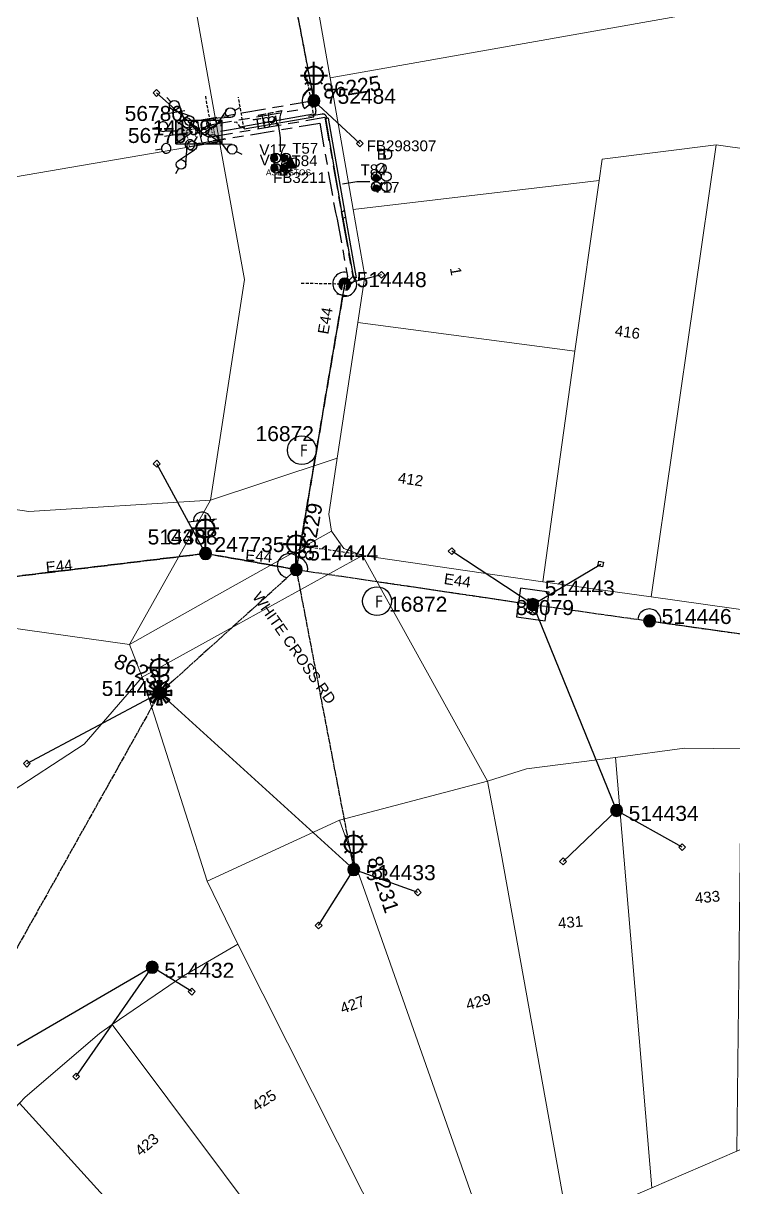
# Model space of a CAD drawing. Header units: metres. Extents: x 277939 to 278915, y 6271322 to 6272042.
# Drawn here: x 278322.4 to 278440.7, y 6271557.5 to 6271751.4 of the extents above; entities that cross this region are included whole.
import ezdxf
from ezdxf.enums import TextEntityAlignment as Align

# ---------------------------------------------------------------- set-up
doc = ezdxf.new("R2010")
doc.units = ezdxf.units.M
for name, pattern in [('Cable Exist OH', [1, 1, 0]), ('Cable Exist UG', [8.2, 4, -1.2, 1.8, -1.2]), ('DASHED', [0.75, 0.5, -0.25]), ('HIDDEN', [0.375, 0.25, -0.125]), ('HIDDEN2', [0.1875, 0.125, -0.0625])]:
    doc.linetypes.add(name, pattern=pattern)
doc.layers.get('0').update_dxf_attribs({"color": 6})
for name, color, linetype, lineweight in [('Cadastre Buildings_SP_EXT', 9, 'Continuous', 5), ('Cadastre Land Parcels_SP_EXT', 9, 'Continuous', 5), ('Cadastre Other Property_SP_EXT', 9, 'HIDDEN', 5), ('Cadastre Roads_SP_EXT', 9, 'Continuous', 5)]:
    doc.layers.add(name, color=color, linetype=linetype, lineweight=lineweight)
for name, color, linetype in [('Duct_SP_EXT', 7, 'Continuous'), ('Equip_HV_EXT', 7, 'Continuous'), ('Equip_LV_EXT', 7, 'Continuous'), ('Equip_SP_HV_EXT', 7, 'Continuous'), ('Equip_SP_SL_EXT', 7, 'Continuous'), ('Mains_HV_EXT', 7, 'Continuous'), ('Mains_LV_EXT', 7, 'Continuous'), ('Mains_SL_EXT', 7, 'Continuous'), ('OH_Details_SP_MISC', 7, 'Continuous'), ('Services_SP_EXT', 7, 'Continuous'), ('Sub_SP_EXT', 7, 'Continuous'), ('SupportsOH_SP_TR_HV_LV_SL_EXT', 7, 'Continuous'), ('Trench_SP_EXT', 7, 'Continuous')]:
    doc.layers.add(name, color=color, linetype=linetype)
doc.layers.add('UNKNOWN_FEATURES', color=1, linetype='DASHED', plot=False)
doc.styles.add('iecARIAL', font='arial.ttf', dxfattribs={"height": 2})
doc.styles.add('iecISOCP', font='isocp.shx')
doc.styles.add('iecNAME', font='times.ttf')
doc.styles.add('POLE_LABEL', font='arial.ttf')
doc.styles.get("Standard").update_dxf_attribs({"font": 'arial.ttf'})
doc.styles.add('SWITCH_LABEL', font='arial.ttf', dxfattribs={"height": 2.5})

# ---------------------------------------------------------------- blocks, each defined once
blk = doc.blocks.new('SUB_PLUGIN_EXT')
h = blk.add_hatch(color=256)
h.paths.add_polyline_path([(-3.84, -1.92), (-1.09, 0), (-3.84, 1.92)])
h.paths.add_polyline_path([(3.84, -1.92), (3.84, 1.92), (1.09, 0)])
for points in [[(-3.84, 1.92), (-1.09, 0), (-3.84, -1.92)], [(-3.84, -1.92), (3.84, -1.92), (3.84, 1.92), (-3.84, 1.92)], [(3.84, 1.92), (1.09, 0), (3.84, -1.92)]]:
    blk.add_lwpolyline(points, close=True)
at = {"insert": (-0.84, 0.79), "char_height": 1.6, "width": 3.1022, "attachment_point": 1}
blk.add_mtext('{\\Fisocp|c0;\\T0.8;PP}', dxfattribs=at)
for tag, height, flags, p in [('ASSET_NUM', 2.5, 8, (2, 2)), ('STREET_CODE', 0.2, 9, (1.5, 0)), ('CONSTRUCTED_VOLTAGE', 0.2, 9, (1.5, -0.2)), ('OPERATING_VOLTAGE', 0.2, 9, (1.5, -0.6)), ('ORIENTATION', 0.2, 9, (1.5, -0.8)), ('OWNED_BY', 0.2, 9, (1.5, -1)), ('OPERATED_BY', 0.2, 9, (1.5, -1.2)), ('SECONDARY_VOLTAGE', 0.2, 9, (1.5, -1.6)), ('STATE', 0.2, 9, (1.5, -1.8)), ('NO_PHASES', 0.2, 9, (1.5, -0.4)), ('MAINTAINED_BY', 0.2, 9, (1.5, -1.4)), ('PARENT', 0.2, 9, (1.5, -2)), ('SUBSTATION_TYPE', 0.2, 9, (1.5, -2.2)), ('STREETNAME', 0.2, 9, (1.5, -3)), ('SUBURB', 0.2, 9, (1.5, -3.2)), ('Z', 0.2, 1, (1.5, -3.6)), ('USAGE', 0.2, 9, (1.5, -2.4)), ('LEGEND', 0.2, 9, (1.5, -2.6)), ('LOCATION', 0.2, 9, (1.5, -2.8)), ('NOTES', 0.2, 9, (1.5, -3.4))]:
    blk.add_attdef(tag, text='', height=height, dxfattribs=dict(flags=flags)).set_placement(p, align=Align.MIDDLE_LEFT)
blk = doc.blocks.new('DUCT_EXT')
blk.add_circle((0, 0.8), 0.8)
at = {"flags": 1}
blk.add_attdef('Z', (0, 0), '', height=0.2, dxfattribs=at)
at = {"flags": 9}
for tag, p in [('DUCT_CODE', (0, 0)), ('XSECT_TYPE', (0, -0.2)), ('STATE', (0, -0.6)), ('FB_REFERENCE', (0, -0.4)), ('NOTES', (0, -0.8))]:
    blk.add_attdef(tag, text='', height=0.2, dxfattribs=at).set_placement(p, align=Align.MIDDLE_LEFT)
blk = doc.blocks.new('SL_LANTERN_EXT')
at = {"lineweight": 40}
for p, q in [((0, 1.97), (0, 6.47)), ((-2.25, 4.22), (2.25, 4.22)), ((-1.46, 5.68), (-1.06, 5.28)), ((1.46, 5.68), (1.06, 5.28)), ((-1.46, 2.76), (-1.06, 3.16)), ((0, 0), (0, 2.72)), ((1.46, 2.76), (1.06, 3.16))]:
    blk.add_line(p, q, dxfattribs=at)
blk.add_circle((0, 4.22), 1.5, dxfattribs=at)
at = {"style": 'iecARIAL', "flags": 8}
blk.add_attdef('ASSET_NUM', (1.5, 1.5), '', height=2.5, dxfattribs=at)
for tag, p, height, flags in [('OPERATING_VOLTAGE', (0.98, -1.65), 0.2, 9), ('ORIENTATION', (0.98, -1.85), 0.2, 9), ('OWNED_BY', (0.98, -2.05), 0.2, 9), ('CONSTRUCTED_VOLTAGE', (0.98, -0.65), 0.2, 9), ('CONTROL_TYPE', (0.98, -0.85), 0.2, 9), ('LANTERN_PURPOSE', (0.98, -1.05), 0.2, 9), ('LANTERN_TYPE', (0.98, -1.25), 0.2, 9), ('NO_PHASES', (0.98, -1.45), 0.2, 9), ('LNUMBER', (2.18, -3.25), 2.5, 8), ('STATE', (0.98, -2.25), 0.2, 9), ('USAGE', (0.98, -2.45), 0.2, 9), ('CEXIST', (0.98, -2.65), 0.2, 9), ('CNEW', (0.98, -2.85), 0.2, 9), ('CNUMBER', (0.98, -3.05), 0.2, 9), ('CREMOVE', (0.98, -3.25), 0.2, 9), ('CREPLACE', (0.98, -3.45), 0.2, 9), ('LKINGHEIGHT', (0.98, -3.65), 0.2, 9), ('LBRACKET', (0.98, -3.85), 0.2, 9), ('LBRACKETVOCAB', (0.98, -4.05), 0.2, 9), ('LCATEGORY', (0.98, -4.25), 0.2, 9), ('LCHARGE1', (0.98, -4.45), 0.2, 9), ('LCHARGE1PERCENT', (0.98, -4.65), 0.2, 9), ('LCHARGE2', (0.98, -4.85), 0.2, 9), ('LCHARGE2PERCENT', (0.98, -5.05), 0.2, 9), ('LCHARGE3', (0.98, -5.25), 0.2, 9), ('LCHARGE3PERCENT', (0.98, -5.45), 0.2, 9), ('LEXIST', (0.98, -5.65), 0.2, 9), ('LLAMP', (0.98, -5.85), 0.2, 9), ('LLAMPVOCAB', (0.98, -6.05), 0.2, 9), ('LMAST', (0.98, -6.25), 0.2, 9), ('LMASTVOCAB', (0.98, -6.45), 0.2, 9), ('LNEW', (0.98, -6.65), 0.2, 9), ('LANTNUMBER', (0.98, -6.85), 0.2, 9), ('LOUTREACH', (0.98, -7.25), 0.2, 9), ('LOUTREACHVOCAB', (0.98, -7.45), 0.2, 9), ('LRATECODE', (0.98, -7.65), 0.2, 9), ('LREMOVE', (0.98, -7.85), 0.2, 9), ('STREETNAME', (0.98, -9.25), 0.2, 9), ('SUBURB', (0.98, -9.45), 0.2, 1), ('LREPLACE', (0.98, -8.05), 0.2, 9), ('LTYPE', (0.98, -8.25), 0.2, 9), ('LTYPEVOCAB', (0.98, -8.45), 0.2, 9), ('LEGEND', (0.98, -8.65), 0.2, 9), ('LOCATION', (0.98, -8.85), 0.2, 9), ('NOTES', (0.98, -9.05), 0.2, 9)]:
    blk.add_attdef(tag, p, '', height=height, dxfattribs=dict(flags=flags))
blk = doc.blocks.new('SL_NIGHTWATCH_EXT')
at = {"lineweight": 40}
h = blk.add_hatch(color=256, dxfattribs=at)
h.paths.add_polyline_path([(0.39, 1.96, 0.098491), (-0.39, 1.96), (-0.2, 0.98, -0.098491), (0.19, 0.98)])
h.paths.add_polyline_path([(0.55, 0.83, -0.098491), (0.83, 0.56), (1.66, 1.11, 0.098491), (1.11, 1.66)])
h.paths.add_polyline_path([(0.98, 0.2, -0.098491), (0.98, -0.19), (1.96, -0.39, 0.098491), (1.96, 0.39)])
h.paths.add_polyline_path([(0.83, -0.55, -0.098491), (0.56, -0.83), (1.11, -1.66, 0.098491), (1.66, -1.11)])
h.paths.add_polyline_path([(-0.19, -0.98), (-0.39, -1.96, 0.098491), (0.39, -1.96), (0.2, -0.98, -0.098491)])
h.paths.add_polyline_path([(-0.83, -0.56), (-1.66, -1.11, 0.098491), (-1.11, -1.66), (-0.55, -0.83, -0.098491)])
h.paths.add_polyline_path([(-0.98, 0.19), (-1.96, 0.39, 0.098491), (-1.96, -0.39), (-0.98, -0.2, -0.098491)])
h.paths.add_polyline_path([(-1.11, 1.66, 0.098491), (-1.66, 1.11), (-0.83, 0.55, -0.098491), (-0.56, 0.83)])
for p, q in [((-1.16, 1.63), (-1.16, 1.63, 0)), ((-1.1, 1.64), (-1.1, 1.64, 0)), ((1.08, 1.63), (1.08, 1.63, 0)), ((-0.86, -0.57), (-0.86, -0.57, 0)), ((0.82, -0.57), (0.82, -0.57, 0)), ((1.13, -1.65), (1.13, -1.65, 0)), ((1.96, -0.37), (1.96, -0.37, 0))]:
    blk.add_line(p, q, dxfattribs=at)
for points in [[(-0.2, 0.98, -0.098491), (0.19, 0.98), (0.39, 1.96, 0.098491), (-0.39, 1.96)], [(-0.98, 0.19, 0.098491), (-0.98, -0.2), (-1.96, -0.39, -0.098491), (-1.96, 0.39)], [(-0.56, 0.83, 0.098491), (-0.83, 0.55), (-1.66, 1.11, -0.098491), (-1.11, 1.66)], [(0.83, 0.56), (1.66, 1.11, 0.098491), (1.11, 1.66), (0.55, 0.83, -0.098491)], [(0.98, -0.19), (1.96, -0.39, 0.098491), (1.96, 0.39), (0.98, 0.2, -0.098491)], [(-0.83, -0.56, 0.098491), (-0.55, -0.83), (-1.11, -1.66, -0.098491), (-1.66, -1.11)], [(0.2, -0.98), (0.39, -1.96, -0.098491), (-0.39, -1.96), (-0.19, -0.98, 0.098491)], [(0.56, -0.83), (1.11, -1.66, 0.098491), (1.66, -1.11), (0.83, -0.55, -0.098491)]]:
    blk.add_lwpolyline(points, format="xyb", close=True, dxfattribs=at)
blk.add_circle((0, 0), 1, dxfattribs=at)
blk = doc.blocks.new('CCP_EXT')
at = {"flags": 9}
for tag, p in [('STATE', (0, -1.8)), ('NOTES', (0, -2))]:
    blk.add_attdef(tag, text='', height=0.2, dxfattribs=at).set_placement(p, align=Align.MIDDLE_LEFT)
blk.add_wipeout([(0, 0.57), (0.57, 0), (0, -0.57), (-0.57, 0)])
blk.add_lwpolyline([(-0.57, 0), (0, 0.57), (0.57, 0), (0, -0.57), (-0.57, 0)])
at = {"flags": 1}
blk.add_attdef('Z', (0, 0), '', height=0.2, dxfattribs=at)
at = {"flags": 9}
for tag, p in [('CCP_TYPE', (0, 0)), ('CONSTRUCTED_VOLTAGE', (0, -0.2)), ('OPERATING_VOLTAGE', (0, -0.6)), ('ORIENTATION', (0, -0.8)), ('OWNED_BY', (0, -1)), ('NO_PHASES', (0, -0.4)), ('USAGE', (0, -1.2)), ('LEGEND', (0, -1.4)), ('LIFE_SUPPORT', (0, -1.6))]:
    blk.add_attdef(tag, text='', height=0.2, dxfattribs=at).set_placement(p, align=Align.MIDDLE_LEFT)
blk = doc.blocks.new('POLE_EXT')
blk.add_hatch(color=256).paths.add_polyline_path([(-1, 0, 1), (1, 0, 1)])
blk.add_lwpolyline([(-1, 0, 1), (1, 0, 1)], format="xyb", close=True)
for tag, height, flags, p in [('pNumber', 2.5, 8, (-17.84, 2.07)), ('OWNED_BY', 0.2, 9, (1.35, -0.4)), ('SPECIAL_USE', 0.2, 9, (1.35, -0.8)), ('STATE', 0.2, 9, (1.35, -1)), ('cLV', 0.2, 9, (1.35, -1.4)), ('hDepth', 0.2, 9, (1.35, -1.6)), ('hDia', 0.2, 9, (1.35, -1.8)), ('cHV', 0.2, 9, (1.35, -2)), ('PARENT', 0.2, 9, (1.35, -0.6)), ('USAGE', 0.2, 9, (1.35, -1.2)), ('cLinedev', 0.2, 9, (1.35, -3.4)), ('pExisting', 0.2, 9, (1.35, -3.8)), ('LBRACKET', 0.2, 9, (1.35, -2.2)), ('LExisting', 0.2, 9, (1.35, -2.4)), ('LANTNUMBER', 0.2, 9, (1.35, -2.6)), ('LOther', 0.2, 9, (1.35, -2.8)), ('LRemove', 0.2, 9, (1.35, -3)), ('LEGEND', 0.2, 9, (1.35, -3.2)), ('LOCATION', 0.2, 9, (1.35, -3.6)), ('pFooting', 0.2, 9, (1.35, -4.4)), ('pNew', 0.2, 9, (1.35, -4.6)), ('pRelocate', 0.2, 9, (1.35, -5)), ('pRemove', 0.2, 9, (1.35, -5.2)), ('pReplace', 0.2, 9, (1.35, -5.4)), ('pStay', 0.2, 9, (1.35, -5.6)), ('pType', 0.2, 9, (1.35, -5.8)), ('PFNUMBER', 0.2, 9, (1.35, -4)), ('NEWPFNUMBER', 0.2, 9, (1.35, -4.2)), ('cspan', 0.2, 9, (1.35, -6)), ('STREETNAME', 0.2, 9, (1.35, -6.2)), ('SUBURB', 0.2, 9, (1.35, -6.4)), ('OPERATED_BY', 0.2, 9, (1.36, -7.01)), ('NOTES', 0.2, 9, (1.35, -6.6)), ('MAINTAINED_BY', 0.2, 9, (1.36, -6.81))]:
    blk.add_attdef(tag, text='', height=height, dxfattribs=dict(flags=flags)).set_placement(p, align=Align.MIDDLE_LEFT)
at = {"style": 'POLE_LABEL'}
for tag, height, flags, p in [('ASSET_NUM', 2.5, 8, (2, 2)), ('STRUCTURE_PLANT_NUMBER', 0.2, 9, (1.35, 0.03)), ('STREET_CODE', 0.2, 9, (1.35, -0.2))]:
    blk.add_attdef(tag, text='', height=height, dxfattribs=dict(at, flags=flags)).set_placement(p, align=Align.MIDDLE_LEFT)
at = {"flags": 1}
blk.add_attdef('Z', (1.35, -7.33), '', height=0.2, dxfattribs=at)
blk = doc.blocks.new('WARNING_FEATURE_EXT')
h = blk.add_hatch(color=2)
h.dxf.hatch_style = 1
h.paths.add_polyline_path([(0, 1.99), (-0.99, 0), (1, 0)])
at = {"color": 18, "true_color": 0x000000}
blk.add_lwpolyline([(-0.99, 0), (0, 1.99), (1, 0)], close=True, dxfattribs=at)
at = {"color": 18, "true_color": 0x000000, "insert": (0, 0.87), "char_height": 1.5, "attachment_point": 5, "line_spacing_factor": 1.5, "style": 'iecNAME'}
blk.add_mtext_dynamic_manual_height_columns('!', width=1.5, gutter_width=4, heights=[0], dxfattribs=at)
at = {"color": 2, "flags": 1}
for tag, p in [('STATE', (1.19, 2.01)), ('HAZMAT_ID', (1.19, 0.72))]:
    blk.add_attdef(tag, p, '', height=0.8, dxfattribs=at)
at = {"color": 2}
blk.add_attdef('WARNING_TYPE', text='', height=1, dxfattribs=at).set_placement((-4.07, -1.22), (4.88, -1.22), align=Align.ALIGNED)
at = {"color": 2, "flags": 1}
blk.add_attdef('WARNING_DESC', text='', height=0.8, dxfattribs=at).set_placement((1.19, -0.56), align=Align.MIDDLE_CENTER)
blk = doc.blocks.new('LV_UG_DFUSE_CLOSED_EXT')
for points in [[(1, 0), (0, 0)], [(5.04, 0.73), (2.16, -0.72)], [(5.05, -0.71), (2.16, 0.72)], [(6.2, 0.01), (7.2, 0.01)]]:
    blk.add_lwpolyline(points)
for centre in [(1.8, 0), (5.4, 0.01)]:
    blk.add_circle(centre, 0.8)
at = {"flags": 9}
for tag, p in [('ACTUAL_STATUS', (0, 0)), ('CONSTRUCTED_VOLTAGE', (0, -0.2)), ('OPERATING_VOLTAGE', (0, -0.6)), ('ORIENTATION', (0, -0.8)), ('STATE', (0, -1)), ('SWITCH_TYPE', (0, -1.2)), ('NO_PHASES', (0, -0.4)), ('USAGE', (0, -1.4)), ('NOTES', (0, -1.6))]:
    blk.add_attdef(tag, text='', height=0.2, dxfattribs=at).set_placement(p, align=Align.MIDDLE_LEFT)
at = {"flags": 1}
blk.add_attdef('Z', (0, 0), '', height=0.2, dxfattribs=at)
blk = doc.blocks.new('HV_USL_CLOSED_EXT')
blk.add_line((2.4, 5.5), (-2.4, 5.5))
blk.add_lwpolyline([(1.44, 5.5, 0.414214), (0, 6.94, 0.414214), (-1.44, 5.5)], format="xyb")
for tag, height, flags, p in [('ASSET_NUM', 2.5, 8, (2, 2)), ('STREET_CODE', 0.2, 9, (1.5, 0)), ('ACTUAL_STATUS', 0.2, 9, (1.5, -0.2)), ('CONSTRUCTED_VOLTAGE', 0.2, 9, (1.5, -0.4)), ('OPERATING_VOLTAGE', 0.2, 9, (1.5, -0.8)), ('ORIENTATION', 0.2, 9, (1.5, -1)), ('OWNED_BY', 0.2, 9, (1.5, -1.2)), ('OPERATED_BY', 0.2, 9, (1.5, -1.4)), ('STATE', 0.2, 9, (1.5, -1.8)), ('SWITCH_TYPE', 0.2, 9, (1.5, -2)), ('NO_PHASES', 0.2, 9, (1.5, -0.6)), ('MAINTAINED_BY', 0.2, 9, (1.5, -1.6)), ('STREETNAME', 0.2, 9, (1.5, -2.8)), ('SUBURB', 0.2, 9, (1.5, -3)), ('Z', 0.2, 1, (1.5, -3.6)), ('USAGE', 0.2, 9, (1.5, -2.2)), ('LEGEND', 0.2, 9, (1.5, -2.4)), ('LOCATION', 0.2, 9, (1.5, -2.6)), ('NOTES', 0.2, 9, (1.5, -3.2)), ('LABEL_ALIGNMENT', 0.2, 9, (1.5, -3.4))]:
    blk.add_attdef(tag, text='', height=height, dxfattribs=dict(flags=flags)).set_placement(p, align=Align.MIDDLE_LEFT)
blk = doc.blocks.new('SWG_HOLEC_SU_EXT')
blk.add_line((1.8, -2), (5.8, -2))
for points in [[(1, 0), (0, 0)], [(6.6, 0), (7.6, 0)]]:
    blk.add_lwpolyline(points)
for points in [[(1.8, -0.8, 1), (1.8, 0.8, 1)], [(5.8, -0.8, 1), (5.8, 0.8, 1)]]:
    blk.add_lwpolyline(points, format="xyb", close=True)
at = {"style": 'SWITCH_LABEL', "flags": 8}
blk.add_attdef('ASSET_NUM', text='', height=2.5, rotation=179.9544, dxfattribs=at).set_placement((-2.4, 0), align=Align.MIDDLE_LEFT)
at = {"flags": 1}
blk.add_attdef('Z', (0, 0), '', height=0.2, dxfattribs=at)
at = {"flags": 9}
for tag, p in [('ACTUAL_STATUS', (0, -0.4)), ('CONSTRUCTED_VOLTAGE', (0, -0.6)), ('OPERATING_VOLTAGE', (0, -1)), ('ORIENTATION', (0, -1.2)), ('OWNED_BY', (0, -1.4)), ('STATE', (0, -1.8)), ('SWITCH_TYPE', (0, -2)), ('NO_PHASES', (0, -0.8)), ('PARENT', (0, -1.6)), ('STREETNAME', (0, -2.6)), ('SUBURB', (0, -2.8)), ('USAGE', (0, -2.2)), ('LOCATION', (0, -2.4)), ('NOTES', (0, -3))]:
    blk.add_attdef(tag, text='', height=0.2, dxfattribs=at).set_placement(p, align=Align.MIDDLE_LEFT)
at = {"style": 'SWITCH_LABEL', "flags": 9}
blk.add_attdef('STREET_CODE', text='', height=0.2, dxfattribs=at).set_placement((0, -0.2), align=Align.MIDDLE_LEFT)
blk = doc.blocks.new('HV_LOAD_BREAK_EXT')
blk.add_lwpolyline([(-2.4, -2.4), (2.4, -2.4), (2.4, 2.4), (-2.4, 2.4)], close=True)
at = {"insert": (-1.1, 0.99), "char_height": 2, "width": 2.9628, "attachment_point": 1}
blk.add_mtext('{\\Fisocp|c0;LB}', dxfattribs=at)
for tag, height, flags, p in [('ASSET_NUM', 2.5, 8, (2, 2)), ('STREET_CODE', 0.2, 9, (1.5, 0)), ('ACTUAL_STATUS', 0.2, 9, (1.5, -0.2)), ('CONSTRUCTED_VOLTAGE', 0.2, 9, (1.5, -0.4)), ('OPERATING_VOLTAGE', 0.2, 9, (1.5, -0.8)), ('ORIENTATION', 0.2, 9, (1.5, -1)), ('OWNED_BY', 0.2, 9, (1.5, -1.2)), ('OPERATED_BY', 0.2, 9, (1.5, -1.4)), ('STATE', 0.2, 9, (1.5, -1.8)), ('SWITCH_TYPE', 0.2, 9, (1.5, -2)), ('NO_PHASES', 0.2, 9, (1.5, -0.6)), ('MAINTAINED_BY', 0.2, 9, (1.5, -1.6)), ('STREETNAME', 0.2, 9, (1.5, -2.8)), ('SUBURB', 0.2, 9, (1.5, -3)), ('Z', 0.2, 1, (1.5, -3.6)), ('USAGE', 0.2, 9, (1.5, -2.2)), ('LEGEND', 0.2, 9, (1.5, -2.4)), ('LOCATION', 0.2, 9, (1.5, -2.6)), ('NOTES', 0.2, 9, (1.5, -3.2)), ('LABEL_ALIGNMENT', 0.2, 9, (1.5, -3.4))]:
    blk.add_attdef(tag, text='', height=height, dxfattribs=dict(flags=flags)).set_placement(p, align=Align.MIDDLE_LEFT)
blk = doc.blocks.new('End Shackle_EXT')
at = {"flags": 9}
for tag, p in [('USAGE', (0, -1.4)), ('NOTES', (0, -1.6))]:
    blk.add_attdef(tag, text='', height=0.2, dxfattribs=at).set_placement(p, align=Align.MIDDLE_LEFT)
blk.add_wipeout([(0, 0.25), (1.81, 0.25), (1.82, -0.25), (0, -0.25)])
blk.add_line((1.81, -1), (1.81, 1))
at = {"flags": 1}
blk.add_attdef('Z', (0, 0), '', height=0.2, dxfattribs=at)
at = {"flags": 9}
for tag, p in [('CONNECTOR_TYPE', (0, 0)), ('CONSTRUCTED_VOLTAGE', (0, -0.2)), ('OPERATING_VOLTAGE', (0, -0.6)), ('ORIENTATION', (0, -0.8)), ('OWNED_BY', (0, -1)), ('STATE', (0, -1.2)), ('NO_PHASES', (0, -0.4))]:
    blk.add_attdef(tag, text='', height=0.2, dxfattribs=at).set_placement(p, align=Align.MIDDLE_LEFT)
blk = doc.blocks.new('FAULT_INDICATOR_MANUAL_EXT')
blk.add_circle((0, 0), 2.4)
at = {"insert": (-0.28, 0.92), "char_height": 2, "width": 1.2998, "attachment_point": 1, "style": 'iecISOCP'}
blk.add_mtext('F', dxfattribs=at)
for tag, height, flags, p in [('ASSET_NUM', 2.5, 8, (2, 2)), ('STREET_CODE', 0.2, 9, (1.5, 0)), ('CONSTRUCTED_VOLTAGE', 0.2, 9, (1.5, -0.2)), ('OPERATING_VOLTAGE', 0.2, 9, (1.5, -0.8)), ('ORIENTATION', 0.2, 9, (1.5, -1)), ('OWNED_BY', 0.2, 9, (1.5, -1.2)), ('STATE', 0.2, 9, (1.5, -1.4)), ('FLITE_NUMBER', 0.2, 9, (1.5, -0.4)), ('USAGE', 0.2, 9, (1.5, -1.6)), ('LEGEND', 0.2, 9, (1.5, -1.8)), ('LOCATION', 0.2, 9, (1.5, -2)), ('INDICATOR_TYPE', 0.2, 9, (1.5, -0.6)), ('STREETNAME', 0.2, 9, (1.5, -2.2)), ('SUBURB', 0.2, 9, (1.5, -2.4)), ('Z', 0.2, 1, (1.5, -2.8)), ('NOTES', 0.2, 9, (1.5, -2.6))]:
    blk.add_attdef(tag, text='', height=height, dxfattribs=dict(flags=flags)).set_placement(p, align=Align.MIDDLE_LEFT)
blk = doc.blocks.new('CABLE_LARGE_EXT')
h = blk.add_hatch(color=256)
edge = h.paths.add_edge_path()
edge.add_arc((0, 0.55), 0.55, 0, 360)
blk.add_circle((0, 0.55), 0.55)
at = {"flags": 1}
blk.add_attdef('Z', (0, 0), '', height=0.2, dxfattribs=at)
at = {"flags": 9}
for tag, p in [('COND_CODE', (0, 0)), ('STATE', (0, -0.4)), ('XSECT_SIZE', (0, -0.6)), ('FB_REFERENCE', (0, -0.2)), ('NOTES', (0, -0.8))]:
    blk.add_attdef(tag, text='', height=0.2, dxfattribs=at).set_placement(p, align=Align.MIDDLE_LEFT)

msp = doc.modelspace()

# ---------------------------------------------------------------- linework, layer by layer
at = {"layer": 'Cadastre Buildings_SP_EXT', "linetype": 'Continuous'}
msp.add_lwpolyline([(278430.46, 6271770.52), (278427.39, 6271788.36), (278367.27, 6271778.23), (278370.43, 6271760.13), (278373.53, 6271742.38), (278433.7, 6271753.01), (278430.46, 6271770.52)], close=True, dxfattribs=at)
at = {"layer": 'Cadastre Land Parcels_SP_EXT', "linetype": 'Continuous'}
for points in [[(278522.26, 6271720.48), (278525.03, 6271787.94), (278430.46, 6271770.52), (278433.7, 6271753.01), (278373.53, 6271742.38), (278377.34, 6271720.43), (278418.29, 6271725.25), (278418.79, 6271728.81), (278437.75, 6271731.21), (278455.81, 6271728.67), (278465.88, 6271727.23), (278486.04, 6271724.28), (278504.18, 6271722.42), (278522.26, 6271720.48)], [(278353.6, 6271672.05), (278359.27, 6271708.78), (278355.1, 6271731.73), (278260.29, 6271715.42), (278267.17, 6271678.46), (278323.33, 6271670.12), (278353.6, 6271672.05)], [(278437.75, 6271731.21), (278418.79, 6271728.81), (278418.29, 6271725.25), (278414.24, 6271696.83), (278408.91, 6271658.44), (278426.97, 6271655.9), (278437.75, 6271731.21)], [(278465.88, 6271727.23), (278455.81, 6271728.67), (278437.75, 6271731.21), (278426.97, 6271655.9), (278445.06, 6271653.36), (278454.81, 6271651.99), (278465.88, 6271727.23)], [(278414.24, 6271696.83), (278418.29, 6271725.25), (278377.34, 6271720.43), (278379.29, 6271709.32), (278378.11, 6271701.62), (278414.24, 6271696.83)], [(278414.24, 6271696.83), (278378.11, 6271701.62), (278374.71, 6271679.01), (278373.31, 6271669.69), (278373.73, 6271666.86), (278375.78, 6271663.98), (278378.89, 6271662.81), (278408.91, 6271658.44), (278414.24, 6271696.83)], [(278342.2, 6271642.54), (278340.11, 6271647.99), (278278.09, 6271656.7), (278272.78, 6271650.55), (278311.77, 6271616.91), (278319.32, 6271622.72), (278332.57, 6271631.38), (278342.2, 6271642.54)], [(278441.19, 6271563.58), (278441.84, 6271617.34), (278442.26, 6271630.61), (278432.51, 6271630.72), (278421.04, 6271629.19), (278427.09, 6271557.51), (278441.19, 6271563.58)], [(278427.09, 6271557.51), (278421.04, 6271629.19), (278406.22, 6271627.26), (278399.72, 6271625.23), (278401.96, 6271613.25), (278413.08, 6271551.49), (278427.09, 6271557.51)], [(278404.91, 6271547.97), (278413.08, 6271551.49), (278401.96, 6271613.25), (278399.72, 6271625.23), (278375.06, 6271618.74), (278379.32, 6271606.76), (278400.66, 6271546.17), (278404.91, 6271547.97)], [(278400.66, 6271546.17), (278379.32, 6271606.76), (278375.06, 6271618.74), (278353.03, 6271608.59), (278358.17, 6271598.1), (278387.18, 6271540.37), (278400.66, 6271546.17)], [(278387.18, 6271540.37), (278358.17, 6271598.1), (278349.08, 6271592.79), (278337.21, 6271584.68), (278374.49, 6271534.94), (278387.18, 6271540.37)], [(278374.49, 6271534.94), (278337.21, 6271584.68), (278335.11, 6271583.21), (278322.74, 6271572.61), (278321.8, 6271571.62), (278360.49, 6271528.91), (278374.49, 6271534.94)], [(278360.49, 6271528.91), (278321.8, 6271571.62), (278307.59, 6271556.5), (278346.17, 6271522.71), (278360.49, 6271528.91)]]:
    msp.add_lwpolyline(points, close=True, dxfattribs=at)
for points in [[(278260.29, 6271715.42), (278355.1, 6271731.73), (278346.83, 6271778.14)], [(278486.83, 6271507.11), (278455.42, 6271569.7), (278441.19, 6271563.58), (278427.09, 6271557.51)]]:
    msp.add_lwpolyline(points, dxfattribs=at)
at = {"layer": 'Cadastre Other Property_SP_EXT', "linetype": 'HIDDEN2'}
msp.add_lwpolyline([(278354.34, 6271732.68), (278354.03, 6271734.4), (278349.6, 6271733.61), (278350.08, 6271730.9), (278355.13, 6271731.8), (278354.96, 6271732.78), (278354.34, 6271732.68)], close=True, dxfattribs=at)
at = {"layer": 'Cadastre Roads_SP_EXT', "linetype": 'Continuous'}
msp.add_lwpolyline([(278378.89, 6271662.81), (278375.78, 6271663.98), (278373.73, 6271666.86), (278354.61, 6271656.12), (278340.11, 6271647.99), (278342.2, 6271642.54), (278358, 6271651.27), (278378.89, 6271662.81)], close=True, dxfattribs=at)
at = {"layer": 'Duct_SP_EXT'}
for p, q in [((278359.13, 6271734.33), (278370.72, 6271736.36)), ((278359.22, 6271733.85), (278370.8, 6271735.89)), ((278370.72, 6271736.36), (278370.76, 6271736.12)), ((278370.8, 6271735.89), (278370.76, 6271736.12)), ((278372.74, 6271735.58), (278372.97, 6271735.62)), ((278372.74, 6271735.58), (278375.42, 6271720.1)), ((278373.21, 6271735.67), (278372.97, 6271735.62)), ((278373.21, 6271735.67), (278375.9, 6271720.18)), ((278359.13, 6271734.33), (278359.18, 6271734.09)), ((278359.22, 6271733.85), (278359.18, 6271734.09)), ((278375.42, 6271720.1), (278375.66, 6271720.14)), ((278375.42, 6271720.1), (278375.62, 6271718.99)), ((278375.9, 6271720.18), (278375.66, 6271720.14)), ((278375.9, 6271720.18), (278376.09, 6271719.08)), ((278375.62, 6271718.99), (278375.86, 6271719.03)), ((278375.62, 6271718.99), (278375.86, 6271719.03)), ((278375.62, 6271718.99), (278375.62, 6271718.99)), ((278376.09, 6271719.08), (278375.86, 6271719.03)), ((278376.09, 6271719.08), (278375.86, 6271719.03)), ((278376.09, 6271719.08), (278376.09, 6271719.08))]:
    msp.add_line(p, q, dxfattribs=at)
for points in [[(278365.24, 6271730.05), (278365.24, 6271732.38), (278364.92, 6271734.62)], [(278380.12, 6271725.03), (278377.95, 6271725.03), (278375.56, 6271724.65)]]:
    msp.add_lwpolyline(points, dxfattribs=at)
at = {"layer": 'Mains_HV_EXT', "linetype": 'Cable Exist OH'}
for points in [[(278363.4, 6271777.21), (278370.81, 6271738.54)], [(278371.13, 6271679.71), (278367.87, 6271660.47)], [(278254.96, 6271664.09), (278303.79, 6271657.22), (278352.78, 6271663.14)], [(278352.78, 6271663.14), (278367.87, 6271660.47)], [(278367.87, 6271660.47), (278380.99, 6271658.53)], [(278380.99, 6271658.53), (278407.25, 6271654.64)], [(278407.25, 6271654.64), (278426.7, 6271651.9)], [(278426.7, 6271651.9), (278455.31, 6271647.88), (278493.28, 6271648.59)]]:
    msp.add_lwpolyline(points, dxfattribs=at)
at = {"layer": 'Mains_HV_EXT', "linetype": 'Continuous'}
for points in [[(278370.42, 6271740.56, 0.485928), (278369.05, 6271737.72)], [(278376.25, 6271709.95, 1.034865), (278375.63, 6271706.16)], [(278369.73, 6271660.2, 0.444166), (278368.2, 6271662.45)], [(278428.52, 6271651.64, 1.037123), (278424.72, 6271652.18)]]:
    msp.add_lwpolyline(points, format="xyb", dxfattribs=at)
at = {"layer": 'Mains_HV_EXT', "linetype": 'Cable Exist UG'}
msp.add_lwpolyline([(278370.81, 6271738.54), (278351.42, 6271735.18), (278351.69, 6271733.31)], dxfattribs=at)
at = {"layer": 'Mains_LV_EXT', "linetype": 'Cable Exist OH'}
for points in [[(278363.41, 6271777.15), (278370.81, 6271738.54)], [(278352.78, 6271663.14), (278303.79, 6271657.22)], [(278367.87, 6271660.47), (278352.78, 6271663.14)], [(278367.87, 6271660.47), (278345.13, 6271639.91)], [(278367.87, 6271660.47), (278407.25, 6271654.64)], [(278407.25, 6271654.64), (278426.7, 6271651.9), (278455.31, 6271647.88)]]:
    msp.add_lwpolyline(points, dxfattribs=at)
at = {"layer": 'Mains_LV_EXT', "linetype": 'Continuous'}
for points in [[(278370.46, 6271740.4, 0.540807), (278369.23, 6271737.26)], [(278375.6, 6271706.01, 0.712944), (278377.4, 6271709.36)], [(278368.2, 6271662.44, 1.408774), (278366.38, 6271659.13)]]:
    msp.add_lwpolyline(points, format="xyb", dxfattribs=at)
at = {"layer": 'Mains_LV_EXT', "linetype": 'Cable Exist UG'}
msp.add_lwpolyline([(278351.69, 6271733.31), (278353.18, 6271734.46), (278369.25, 6271737.24), (278370.81, 6271738.54)], dxfattribs=at)
at = {"layer": 'Mains_SL_EXT', "linetype": 'Cable Exist OH'}
for points in [[(278363.4, 6271777.21), (278370.81, 6271738.54)], [(278254.96, 6271664.09), (278303.79, 6271657.22), (278352.76, 6271663.14)], [(278352.76, 6271663.14), (278352.78, 6271663.14), (278367.87, 6271660.47)], [(278367.87, 6271660.47), (278345.13, 6271639.91)], [(278367.87, 6271660.47), (278377.44, 6271610.5)]]:
    msp.add_lwpolyline(points, dxfattribs=at)
at = {"layer": 'OH_Details_SP_MISC', "color": 7, "linetype": 'Continuous', "flags": 128}
msp.add_lwpolyline([(278426.7, 6271651.9), (278455.31, 6271647.88), (278493.28, 6271648.6), (278532.04, 6271643.99), (278568.62, 6271641.87)], dxfattribs=at)
at = {"layer": 'Services_SP_EXT'}
for points in [[(278407.25, 6271654.64), (278421.2, 6271620.36)], [(278377.44, 6271610.5), (278345.13, 6271639.91)]]:
    msp.add_lwpolyline(points, dxfattribs=at)
at = {"layer": 'Trench_SP_EXT', "linetype": 'Cable Exist UG'}
for points in [[(278370.89, 6271738.09), (278371.11, 6271736.79), (278371.11, 6271736.79, -0.408611), (278370.76, 6271736.12)], [(278370.76, 6271736.12), (278372.25, 6271736.35), (278372.25, 6271736.35, -0.364796), (278372.94, 6271735.76)], [(278377.62, 6271709.03, -0.388432), (278376.78, 6271708.04), (278376.78, 6271708.04), (278376.2, 6271708.06)]]:
    msp.add_lwpolyline(points, format="xyb", dxfattribs=at)
for points in [[(278369.93, 6271735.97), (278370.56, 6271736.08)], [(278351.9, 6271732.93), (278349.89, 6271735.04)], [(278359.18, 6271734.09), (278353.91, 6271733.2)]]:
    msp.add_lwpolyline(points, dxfattribs=at)
at = {"layer": 'UNKNOWN_FEATURES'}
for points in [[(278370.7, 6271736.55), (278369.78, 6271741.72), (278369.59, 6271742.7)], [(278352.74, 6271739.29), (278353.8, 6271733.33)], [(278359.06, 6271734.59), (278358.25, 6271739.12)], [(278355.16, 6271735.31), (278355.34, 6271734.3)], [(278359.06, 6271734.23), (278358.53, 6271734.16), (278357.98, 6271734.96), (278357.54, 6271734.91)], [(278354.04, 6271731.91), (278356.03, 6271732.25)], [(278378.89, 6271662.9), (278365.01, 6271664.92)]]:
    msp.add_lwpolyline(points, dxfattribs=at)

# ---------------------------------------------------------------- block references
at = {"layer": 'Duct_SP_EXT', "rotation": 271.206048777465}
for name, p in [('CABLE_LARGE_EXT', (278363.65, 6271728.99)), ('DUCT_EXT', (278363.65, 6271728.99)), ('CABLE_LARGE_EXT', (278365.34, 6271729.02)), ('DUCT_EXT', (278365.35, 6271729.02)), ('CABLE_LARGE_EXT', (278363.68, 6271727.29)), ('DUCT_EXT', (278363.68, 6271727.29)), ('CABLE_LARGE_EXT', (278365.38, 6271727.32)), ('DUCT_EXT', (278365.38, 6271727.32)), ('DUCT_EXT', (278366.77, 6271728.2))]:
    msp.add_blockref(name, p, dxfattribs=at)
at = {"layer": 'Duct_SP_EXT'}
ref = msp.add_blockref('WARNING_FEATURE_EXT', (278366.88, 6271727.32), dxfattribs=at)
ref.add_attrib('WARNING_TYPE', 'ASBESTOS', (278362.82, 6271726.11), dxfattribs={"layer": '0', "color": 2, "height": 1})
for name, p in [('DUCT_EXT', (278382.03, 6271726.53)), ('DUCT_EXT', (278381.18, 6271725.13)), ('CABLE_LARGE_EXT', (278381.18, 6271725.13)), ('DUCT_EXT', (278382.88, 6271725.13)), ('DUCT_EXT', (278381.18, 6271723.43)), ('CABLE_LARGE_EXT', (278381.18, 6271723.43)), ('DUCT_EXT', (278382.88, 6271723.43))]:
    msp.add_blockref(name, p, dxfattribs=at)
at = {"layer": 'Equip_HV_EXT'}
ref = msp.add_blockref('SWG_HOLEC_SU_EXT', (278351.42, 6271735.18), dxfattribs=dict(at, rotation=189.3578948351513))
ref.add_attrib('ASSET_NUM', '56780', dxfattribs={"layer": '0', "height": 2.5, "style": 'SWITCH_LABEL'}).set_placement((278349.02, 6271736.43), align=Align.MIDDLE_RIGHT)
ref = msp.add_blockref('SWG_HOLEC_SU_EXT', (278351.96, 6271731.51), dxfattribs=dict(at, rotation=188.8418144898894))
ref.add_attrib('ASSET_NUM', '56776', dxfattribs={"layer": '0', "height": 2.5, "style": 'SWITCH_LABEL'}).set_placement((278349.56, 6271732.76), align=Align.MIDDLE_RIGHT)
at = {"layer": 'Equip_LV_EXT'}
for p, rotation in [((278352.21, 6271733.89), 29.46765892909013), ((278352.41, 6271732.94), 332.6188382230052), ((278351.43, 6271732.6), 239.5344552022875)]:
    msp.add_blockref('LV_UG_DFUSE_CLOSED_EXT', p, dxfattribs=dict(at, rotation=rotation))
at = {"layer": 'Equip_SP_HV_EXT'}
ref = msp.add_blockref('FAULT_INDICATOR_MANUAL_EXT', (278368.81, 6271680.35), dxfattribs=at)
ref.add_attrib('ASSET_NUM', '16872', dxfattribs={"layer": '0', "height": 2.5}).set_placement((278370.81, 6271681.1), align=Align.BOTTOM_RIGHT)
ref = msp.add_blockref('HV_USL_CLOSED_EXT', (278352.78, 6271663.14), dxfattribs=dict(at, rotation=5.785827855480995))
ref.add_attrib('ASSET_NUM', 'G388', dxfattribs={"layer": '0', "height": 2.5}).set_placement((278354.78, 6271663.89), align=Align.BOTTOM_RIGHT)
ref = msp.add_blockref('FAULT_INDICATOR_MANUAL_EXT', (278381.31, 6271655.2), dxfattribs=at)
ref.add_attrib('ASSET_NUM', '16872', dxfattribs={"layer": '0', "height": 2.5}).set_placement((278383.31, 6271655.95), align=Align.TOP_LEFT)
ref = msp.add_blockref('HV_LOAD_BREAK_EXT', (278407.25, 6271654.64), dxfattribs=dict(at, rotation=261.8370257146584))
ref.add_attrib('ASSET_NUM', '83079', dxfattribs={"layer": '0', "height": 2.5}).set_placement((278409.25, 6271655.39), align=Align.TOP_CENTER)
at = {"layer": 'Equip_SP_SL_EXT'}
ref = msp.add_blockref('SL_LANTERN_EXT', (278370.81, 6271738.54), dxfattribs=at)
ref.add_attrib('ASSET_NUM', '86225', dxfattribs={"layer": '0', "height": 2.5, "rotation": 8.9057, "style": 'iecARIAL'}).set_placement((278372.31, 6271740.04), align=Align.MIDDLE_LEFT)
ref = msp.add_blockref('SL_LANTERN_EXT', (278367.87, 6271660.47), dxfattribs=at)
ref.add_attrib('ASSET_NUM', '86229', dxfattribs={"layer": '0', "height": 2.5, "rotation": 80.0734, "style": 'iecARIAL'}).set_placement((278369.37, 6271661.97), align=Align.MIDDLE_LEFT)
ref = msp.add_blockref('SL_LANTERN_EXT', (278352.76, 6271663.13), dxfattribs=at)
ref.add_attrib('ASSET_NUM', '247735', dxfattribs={"layer": '0', "height": 2.5, "style": 'iecARIAL'}).set_placement((278354.26, 6271664.63), align=Align.MIDDLE_LEFT)
ref = msp.add_blockref('SL_LANTERN_EXT', (278345.13, 6271639.91), dxfattribs=at)
ref.add_attrib('ASSET_NUM', '86232', dxfattribs={"layer": '0', "height": 2.5, "rotation": 335.3699, "style": 'iecARIAL'}).set_placement((278346.63, 6271641.41), align=Align.MIDDLE_RIGHT)
msp.add_blockref('SL_NIGHTWATCH_EXT', (278345.13, 6271639.91), dxfattribs=at)
ref = msp.add_blockref('SL_LANTERN_EXT', (278377.44, 6271610.5), dxfattribs=at)
ref.add_attrib('ASSET_NUM', '86231', dxfattribs={"layer": '0', "height": 2.5, "rotation": 288.328, "style": 'iecARIAL'}).set_placement((278378.94, 6271612), align=Align.BOTTOM_LEFT)
at = {"layer": 'Sub_SP_EXT'}
ref = msp.add_blockref('SUB_PLUGIN_EXT', (278351.69, 6271733.31), dxfattribs=at)
ref.add_attrib('ASSET_NUM', '14169', dxfattribs={"layer": '0', "height": 2.5}).set_placement((278353.69, 6271734.06), align=Align.MIDDLE_RIGHT)
at = {"layer": 'SupportsOH_SP_TR_HV_LV_SL_EXT'}
ref = msp.add_blockref('POLE_EXT', (278370.81, 6271738.54), dxfattribs=at)
ref.add_attrib('ASSET_NUM', '752484', dxfattribs={"layer": '0', "height": 2.5, "style": 'POLE_LABEL'}).set_placement((278372.81, 6271739.29), align=Align.MIDDLE_LEFT)
ref = msp.add_blockref('POLE_EXT', (278352.78, 6271663.14), dxfattribs=at)
ref.add_attrib('ASSET_NUM', '514438', dxfattribs={"layer": '0', "height": 2.5, "style": 'POLE_LABEL'}).set_placement((278354.78, 6271663.89), align=Align.BOTTOM_RIGHT)
ref = msp.add_blockref('POLE_EXT', (278367.87, 6271660.47), dxfattribs=at)
ref.add_attrib('ASSET_NUM', '514444', dxfattribs={"layer": '0', "height": 2.5, "rotation": 0.2773, "style": 'POLE_LABEL'}).set_placement((278369.87, 6271661.22), align=Align.BOTTOM_LEFT)
ref = msp.add_blockref('POLE_EXT', (278407.25, 6271654.64), dxfattribs=at)
ref.add_attrib('ASSET_NUM', '514443', dxfattribs={"layer": '0', "height": 2.5, "rotation": 0.042, "style": 'POLE_LABEL'}).set_placement((278409.25, 6271655.39), align=Align.BOTTOM_LEFT)
ref = msp.add_blockref('POLE_EXT', (278426.7, 6271651.9), dxfattribs=at)
ref.add_attrib('ASSET_NUM', '514446', dxfattribs={"layer": '0', "height": 2.5, "style": 'POLE_LABEL'}).set_placement((278428.7, 6271652.65), align=Align.MIDDLE_LEFT)
ref = msp.add_blockref('POLE_EXT', (278345.13, 6271639.91), dxfattribs=at)
ref.add_attrib('ASSET_NUM', '514431', dxfattribs={"layer": '0', "height": 2.5, "rotation": 359.9633, "style": 'POLE_LABEL'}).set_placement((278347.13, 6271640.66), align=Align.MIDDLE_RIGHT)
ref = msp.add_blockref('POLE_EXT', (278421.2, 6271620.36), dxfattribs=at)
ref.add_attrib('ASSET_NUM', '514434', dxfattribs={"layer": '0', "height": 2.5, "style": 'POLE_LABEL'}).set_placement((278423.2, 6271621.11), align=Align.TOP_LEFT)
ref = msp.add_blockref('POLE_EXT', (278377.44, 6271610.5), dxfattribs=at)
ref.add_attrib('ASSET_NUM', '514433', dxfattribs={"layer": '0', "height": 2.5, "rotation": 359.9327, "style": 'POLE_LABEL'}).set_placement((278379.44, 6271611.25), align=Align.TOP_LEFT)
ref = msp.add_blockref('POLE_EXT', (278343.9, 6271594.22), dxfattribs=at)
ref.add_attrib('ASSET_NUM', '514432', dxfattribs={"layer": '0', "height": 2.5, "style": 'POLE_LABEL'}).set_placement((278345.9, 6271594.97), align=Align.TOP_LEFT)

# ---------------------------------------------------------------- texts
at = {"layer": 'Cadastre Land Parcels_SP_EXT'}
for s, rotation, p in [('1', 279.7238, (278393.45, 6271710.69)), ('416', 352.1803, (278420.82, 6271699.41)), ('412', 351.7409, (278384.71, 6271674.9)), ('433', 5.2206, (278434.32, 6271604.83)), ('431', 5.0964, (278411.52, 6271600.66)), ('429', 15.0972, (278396.39, 6271587.09)), ('427', 19.9047, (278375.57, 6271586.45)), ('425', 32.61, (278361.23, 6271570.18)), ('423', 40.28, (278341.97, 6271562.66))]:
    msp.add_text(s, height=1.8, rotation=rotation, dxfattribs=at).set_placement(p)
at = {"layer": 'Cadastre Roads_SP_EXT'}
msp.add_text('WHITE CROSS RD', height=1.8, rotation=304.9832, dxfattribs=at).set_placement((278360.47, 6271655.94))
at = {"layer": 'Duct_SP_EXT'}
for s, p in [('V17', (278361.74, 6271729.46)), ('T57', (278367.2, 6271729.73)), ('FB298307', (278379.59, 6271730.14)), ('V17', (278361.79, 6271727.77)), ('T84', (278367.09, 6271727.66)), ('B', (278381.29, 6271728.74)), ('D', (278382.19, 6271728.74)), ('B', (278364.92, 6271726.07)), ('F', (278365.82, 6271726.07)), ('T84', (278378.58, 6271726.14)), ('FB3211', (278364.02, 6271724.85)), ('V17', (278380.58, 6271723.23))]:
    msp.add_text(s, height=1.8, dxfattribs=at).set_placement(p)
at = {"layer": 'Mains_LV_EXT'}
for s, rotation, p in [('T84', 8.6815, (278360.84, 6271733.68)), ('T57', 11.1951, (278361.75, 6271734.41)), ('E44', 80.2657, (278373.2, 6271699.55)), ('E44', 355.7278, (278359.34, 6271661.99)), ('E44', 5.7858, (278326.27, 6271659.94)), ('E44', 351.581, (278392.36, 6271658.08))]:
    msp.add_text(s, height=1.8, rotation=rotation, dxfattribs=at).set_placement(p)

# ---------------------------------------------------------------- next in the draw order: block references
at = {"layer": 'Services_SP_EXT'}
for p in [(278344.61, 6271739.85), (278382.04, 6271709.56), (278344.65, 6271678.1), (278393.76, 6271663.54), (278432.12, 6271614.22), (278412.28, 6271611.87), (278388.11, 6271606.7), (278371.6, 6271601.19), (278350.47, 6271590.17), (278331.24, 6271576.04)]:
    msp.add_blockref('CCP_EXT', p, dxfattribs=at)
for p, rotation in [((278378.45, 6271731.42), 90.0000000000002), ((278418.56, 6271661.39), 211.2467353375021), ((278323.02, 6271628.15), 90.0000000000002)]:
    msp.add_blockref('CCP_EXT', p, dxfattribs=dict(at, rotation=rotation))

# ---------------------------------------------------------------- next in the draw order: linework, layer by layer
at = {"layer": 'Cadastre Roads_SP_EXT', "linetype": 'Continuous'}
for points in [[(278346.83, 6271778.14), (278355.1, 6271731.73), (278359.27, 6271708.78), (278353.6, 6271672.05), (278362.5, 6271674.99), (278362.5, 6271674.99), (278374.71, 6271679.01), (278378.11, 6271701.62), (278379.29, 6271709.32), (278377.34, 6271720.43), (278373.53, 6271742.38), (278370.43, 6271760.13)], [(278445.06, 6271653.36), (278426.97, 6271655.9), (278408.91, 6271658.44), (278378.89, 6271662.81), (278399.72, 6271625.23), (278406.22, 6271627.26), (278421.04, 6271629.19), (278432.51, 6271630.72), (278442.26, 6271630.61)], [(278321.8, 6271571.62), (278322.74, 6271572.61), (278335.11, 6271583.21), (278337.21, 6271584.68), (278349.08, 6271592.79), (278358.17, 6271598.1), (278353.03, 6271608.59), (278342.2, 6271642.54), (278332.57, 6271631.38), (278319.32, 6271622.72)]]:
    msp.add_lwpolyline(points, dxfattribs=at)
msp.add_lwpolyline([(278353.6, 6271672.05), (278323.33, 6271670.12), (278267.17, 6271678.46), (278264.86, 6271668.54), (278262.6, 6271658.89), (278278.09, 6271656.7), (278340.11, 6271647.99), (278346.5, 6271659.39), (278353.6, 6271672.05)], close=True, dxfattribs=at)
at = {"layer": 'Mains_LV_EXT', "linetype": 'Cable Exist OH'}
msp.add_lwpolyline([(278345.13, 6271639.91), (278307.86, 6271573.29)], dxfattribs=at)
at = {"layer": 'Mains_SL_EXT', "linetype": 'Cable Exist OH'}
for points in [[(278367.87, 6271660.47), (278407.25, 6271654.64), (278426.7, 6271651.9), (278455.31, 6271647.88)], [(278345.13, 6271639.91), (278307.86, 6271573.29)]]:
    msp.add_lwpolyline(points, dxfattribs=at)
at = {"layer": 'Services_SP_EXT'}
for points in [[(278351.82, 6271733.41), (278344.61, 6271739.85)], [(278378.45, 6271731.42), (278370.81, 6271738.54)], [(278382.04, 6271709.56), (278375.94, 6271708)], [(278352.78, 6271663.14), (278344.65, 6271678.1)], [(278407.25, 6271654.64), (278393.76, 6271663.54)], [(278407.25, 6271654.64), (278418.56, 6271661.39)], [(278323.02, 6271628.15), (278345.13, 6271639.91)], [(278412.28, 6271611.87), (278421.2, 6271620.36)], [(278432.12, 6271614.22), (278421.2, 6271620.36)], [(278371.6, 6271601.19), (278377.44, 6271610.5)], [(278388.11, 6271606.7), (278377.44, 6271610.5)], [(278343.9, 6271594.22), (278307.86, 6271573.29)], [(278331.24, 6271576.04), (278343.9, 6271594.22)], [(278350.47, 6271590.17), (278343.9, 6271594.22)]]:
    msp.add_lwpolyline(points, dxfattribs=at)

# ---------------------------------------------------------------- next in the draw order: block references
at = {"layer": 'Equip_LV_EXT', "rotation": 134.2042763716078}
msp.add_blockref('LV_UG_DFUSE_CLOSED_EXT', (278351.35, 6271733.93), dxfattribs=at)
at = {"layer": 'SupportsOH_SP_TR_HV_LV_SL_EXT'}
ref = msp.add_blockref('POLE_EXT', (278375.94, 6271708), dxfattribs=at)
ref.add_attrib('ASSET_NUM', '514448', dxfattribs={"layer": '0', "height": 2.5, "style": 'POLE_LABEL'}).set_placement((278377.94, 6271708.75), align=Align.MIDDLE_LEFT)

# ---------------------------------------------------------------- next in the draw order: block references
at = {"layer": 'Mains_SL_EXT', "rotation": 260.3626531317416}
msp.add_blockref('End Shackle_EXT', (278375.94, 6271708), dxfattribs=at)

# ---------------------------------------------------------------- next in the draw order: linework, layer by layer
at = {"layer": 'Duct_SP_EXT'}
for p, q in [((278375.62, 6271718.99), (278377.38, 6271708.98)), ((278376.09, 6271719.08), (278377.86, 6271709.07)), ((278377.38, 6271708.98), (278377.62, 6271709.03)), ((278377.86, 6271709.07), (278377.62, 6271709.03))]:
    msp.add_line(p, q, dxfattribs=at)
at = {"layer": 'Mains_HV_EXT', "linetype": 'Cable Exist UG'}
msp.add_lwpolyline([(278351.69, 6271733.31), (278352.18, 6271731.56), (278352.18, 6271731.56), (278371.8, 6271734.8), (278371.8, 6271734.8), (278374.38, 6271719.92), (278374.71, 6271718.84), (278374.71, 6271718.84), (278376.4, 6271709.29), (278375.94, 6271708)], dxfattribs=at)
at = {"layer": 'Mains_HV_EXT', "linetype": 'Cable Exist OH'}
msp.add_lwpolyline([(278375.94, 6271708), (278371.13, 6271679.71)], dxfattribs=at)
at = {"layer": 'Mains_LV_EXT', "linetype": 'Cable Exist UG'}
msp.add_lwpolyline([(278351.69, 6271733.31), (278353.33, 6271732.48), (278372.62, 6271735.79), (278372.62, 6271735.79), (278375.37, 6271720.09), (278375.69, 6271718.23), (278375.69, 6271718.23), (278377.27, 6271709.3), (278375.94, 6271708)], dxfattribs=at)
at = {"layer": 'Mains_LV_EXT', "linetype": 'Cable Exist OH'}
msp.add_lwpolyline([(278367.87, 6271660.47), (278375.94, 6271708)], dxfattribs=at)
at = {"layer": 'Mains_SL_EXT', "linetype": 'Cable Exist OH'}
msp.add_lwpolyline([(278367.87, 6271660.47), (278375.94, 6271708)], dxfattribs=at)
at = {"layer": 'UNKNOWN_FEATURES'}
msp.add_lwpolyline([(278375.94, 6271708), (278368.58, 6271708.12)], dxfattribs=at)

doc.saveas('drawing.dxf')
